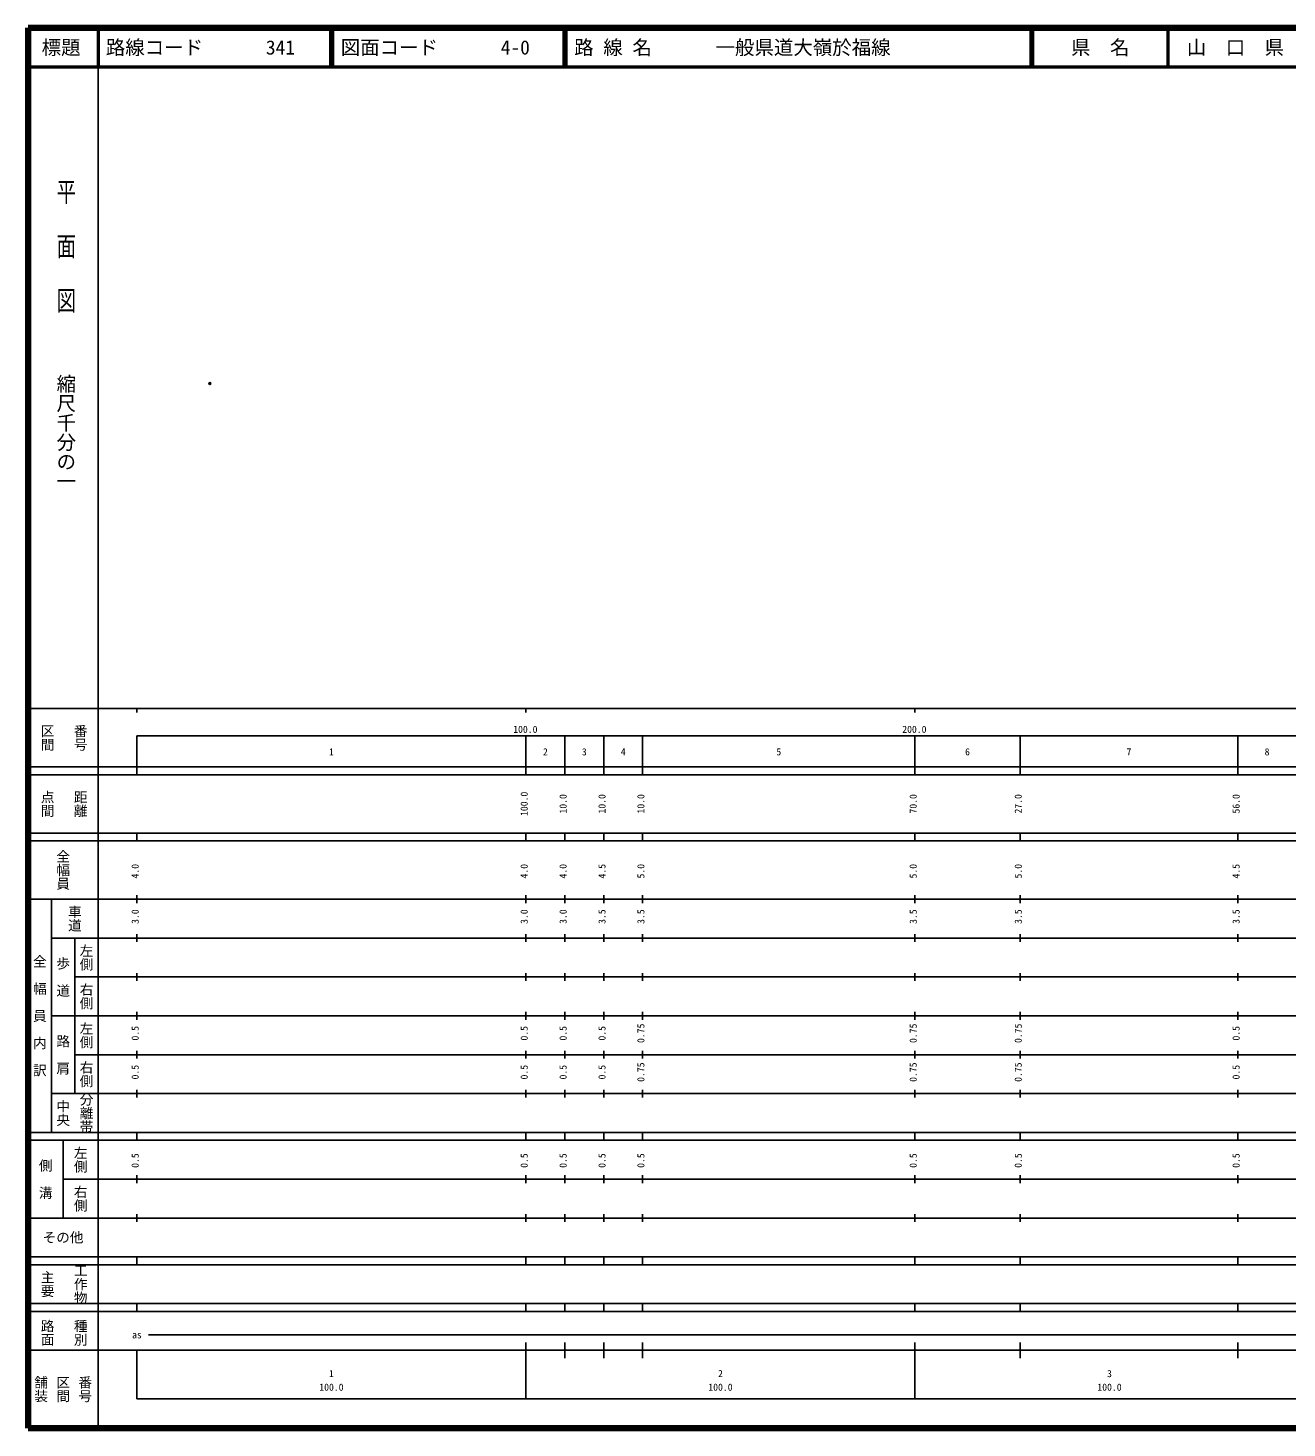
# Model space of a CAD drawing. Units: millimetres on the paper. Extents: x 40 to 680, y 20 to 380.
# Drawn here: x 40 to 363.6, y 20 to 380 of the extents above; entities that cross this region are included whole.
import ezdxf
from ezdxf.enums import TextEntityAlignment as Align

# ---------------------------------------------------------------- set-up
doc = ezdxf.new("R2010")
doc.units = ezdxf.units.MM
doc.header["$PDMODE"] = 32
doc.header["$PDSIZE"] = 0.5
doc.layers.add('M-OTRS', color=6, linetype='Continuous')
doc.layers.add('M-TTL-TXT', color=7, linetype='Continuous')
for name, color, linetype, lineweight in [('M-TTL', 2, 'Continuous', 140), ('M-TTL-BAND', 7, 'Continuous', 25), ('M-TTL-LINE', 7, 'Continuous', 50)]:
    doc.layers.add(name, color=color, linetype=linetype, lineweight=lineweight)
doc.styles.add('@ＭＳ ゴシック', font='')
doc.styles.add('ＭＳ ゴシック', font='')
doc.styles.get('@ＭＳ ゴシック').set_extended_font_data('@MS Gothic')
doc.styles.get('ＭＳ ゴシック').set_extended_font_data('MS Gothic')

msp = doc.modelspace()

# ---------------------------------------------------------------- linework, layer by layer
at = {"layer": 'M-OTRS'}
msp.add_point((86.774, 288.551), dxfattribs=at)
at = {"layer": 'M-TTL'}
for p, q in [((40, 380), (40, 20)), ((680, 380), (40, 380)), ((40, 20), (680, 20))]:
    msp.add_line(p, q, dxfattribs=at)
at = {"layer": 'M-TTL-BAND'}
for p, q in [((58, 370), (58, 20)), ((40, 205), (579, 205)), ((68, 205), (68, 204)), ((168, 205), (168, 204)), ((268, 205), (268, 204)), ((68, 198), (579, 198)), ((68, 198), (68, 188)), ((168, 188), (168, 198)), ((178, 188), (178, 198)), ((188, 188), (188, 198)), ((198, 188), (198, 198)), ((268, 188), (268, 198)), ((295, 188), (295, 198)), ((351, 188), (351, 198)), ((40, 190), (579, 190)), ((40, 188), (579, 188)), ((40, 173), (579, 173)), ((68, 171), (68, 173)), ((168, 171), (168, 173)), ((178, 171), (178, 173)), ((188, 171), (188, 173)), ((198, 171), (198, 173)), ((268, 171), (268, 173)), ((295, 171), (295, 173)), ((351, 171), (351, 173)), ((40, 171), (579, 171)), ((40, 156), (579, 156)), ((46, 96), (46, 156)), ((68, 155), (68, 157)), ((168, 155), (168, 157)), ((178, 155), (178, 157)), ((188, 155), (188, 157)), ((198, 155), (198, 157)), ((268, 155), (268, 157)), ((295, 155), (295, 157)), ((351, 155), (351, 157)), ((46, 146), (579, 146)), ((52, 146), (52, 106)), ((68, 145), (68, 147)), ((168, 145), (168, 147)), ((178, 145), (178, 147)), ((188, 145), (188, 147)), ((198, 145), (198, 147)), ((268, 145), (268, 147)), ((295, 145), (295, 147)), ((351, 145), (351, 147)), ((68, 135), (68, 137)), ((168, 135), (168, 137)), ((178, 135), (178, 137)), ((188, 135), (188, 137)), ((198, 135), (198, 137)), ((268, 135), (268, 137)), ((295, 135), (295, 137)), ((351, 135), (351, 137)), ((52, 136), (579, 136)), ((46, 126), (579, 126)), ((68, 125), (68, 127)), ((168, 125), (168, 127)), ((178, 125), (178, 127)), ((188, 125), (188, 127)), ((198, 125), (198, 127)), ((268, 125), (268, 127)), ((295, 125), (295, 127)), ((351, 125), (351, 127)), ((52, 116), (579, 116)), ((68, 115), (68, 117)), ((168, 115), (168, 117)), ((178, 115), (178, 117)), ((188, 115), (188, 117)), ((198, 115), (198, 117)), ((268, 115), (268, 117)), ((295, 115), (295, 117)), ((351, 115), (351, 117)), ((46, 106), (579, 106)), ((68, 105), (68, 107)), ((168, 105), (168, 107)), ((178, 105), (178, 107)), ((188, 105), (188, 107)), ((198, 105), (198, 107)), ((268, 105), (268, 107)), ((295, 105), (295, 107)), ((351, 105), (351, 107)), ((40, 96), (579, 96)), ((40, 94), (579, 94)), ((49, 94), (49, 74)), ((68, 94), (68, 96)), ((168, 94), (168, 96)), ((178, 94), (178, 96)), ((188, 94), (188, 96)), ((198, 94), (198, 96)), ((268, 94), (268, 96)), ((295, 94), (295, 96)), ((351, 94), (351, 96)), ((49, 84), (579, 84)), ((68, 83), (68, 85)), ((168, 83), (168, 85)), ((178, 83), (178, 85)), ((188, 83), (188, 85)), ((198, 83), (198, 85)), ((268, 83), (268, 85)), ((295, 83), (295, 85)), ((351, 83), (351, 85)), ((40, 74), (579, 74)), ((68, 73), (68, 75)), ((168, 73), (168, 75)), ((178, 73), (178, 75)), ((188, 73), (188, 75)), ((198, 73), (198, 75)), ((268, 73), (268, 75)), ((295, 73), (295, 75)), ((351, 73), (351, 75)), ((40, 64), (579, 64)), ((40, 62), (579, 62)), ((68, 62), (68, 64)), ((168, 62), (168, 64)), ((178, 62), (178, 64)), ((188, 62), (188, 64)), ((198, 62), (198, 64)), ((268, 62), (268, 64)), ((295, 62), (295, 64)), ((351, 62), (351, 64)), ((40, 52), (579, 52)), ((68, 50), (68, 52)), ((168, 50), (168, 52)), ((178, 50), (178, 52)), ((188, 50), (188, 52)), ((198, 50), (198, 52)), ((268, 50), (268, 52)), ((295, 50), (295, 52)), ((351, 50), (351, 52)), ((40, 50), (579, 50)), ((71, 44), (565, 44)), ((40, 40), (579, 40)), ((68, 40), (68, 27.5)), ((168, 27.5), (168, 42)), ((178, 38), (178, 42)), ((188, 38), (188, 42)), ((198, 38), (198, 42)), ((268, 27.5), (268, 42)), ((295, 38), (295, 42)), ((351, 38), (351, 42)), ((68, 27.5), (579, 27.5))]:
    msp.add_line(p, q, dxfattribs=at)
at = {"layer": 'M-TTL-LINE'}
for p, q in [((58, 380), (58, 370)), ((117.75, 380), (117.75, 370)), ((118.25, 380), (118.25, 370)), ((177.75, 380), (177.75, 370)), ((178.25, 380), (178.25, 370)), ((297.75, 380), (297.75, 370)), ((298.25, 380), (298.25, 370)), ((333, 380), (333, 370)), ((40, 370), (680, 370))]:
    msp.add_line(p, q, dxfattribs=at)

# ---------------------------------------------------------------- texts
at = {"layer": 'M-TTL-BAND', "style": '@ＭＳ ゴシック', "width": 1.4}
msp.add_text('平  面  図', height=3.666, rotation=270, dxfattribs=at).set_placement((49.777, 306.475), align=Align.MIDDLE_RIGHT)
at = {"layer": 'M-TTL-BAND', "style": '@ＭＳ ゴシック'}
msp.add_text('縮尺千分の一', height=3.666, rotation=270, dxfattribs=at).set_placement((49.777, 261.03), align=Align.MIDDLE_RIGHT)
for s, p in [('区間', (45, 197.5)), ('番号', (53.5, 197.5)), ('点間', (45, 180.5)), ('距離', (53.5, 180.5)), ('全幅員', (49, 163.5)), ('車道', (52, 151)), ('左側', (55, 141)), ('全\u3000幅\u3000員\u3000内\u3000訳', (43, 126)), ('歩\u3000道', (49, 136)), ('右側', (55, 131)), ('左側', (55, 121)), ('路\u3000肩', (49, 116)), ('右側', (55, 111)), ('分離帯', (55, 101)), ('中央', (49, 101)), ('左側', (53.5, 89)), ('側\u3000溝', (44.5, 84)), ('右側', (53.5, 79)), ('工作物', (53.5, 57)), ('主要', (45, 57)), ('路面', (45, 44.5)), ('種別', (53.5, 44.5)), ('舗装', (43.333, 30)), ('区間', (49, 30)), ('番号', (54.667, 30))]:
    msp.add_text(s, height=2.566, rotation=270, dxfattribs=at).set_placement(p, align=Align.MIDDLE_CENTER)
at = {"layer": 'M-TTL-BAND', "style": 'ＭＳ ゴシック'}
for s, p in [('100.0', (167.844, 198.195)), ('200.0', (267.844, 198.195)), ('1', (118, 192.405)), ('2', (173, 192.405)), ('3', (183, 192.405)), ('4', (193, 192.405)), ('5', (233, 192.405)), ('6', (281.5, 192.405)), ('7', (323, 192.405)), ('8', (358.5, 192.405)), ('as', (68, 42.5)), ('1', (118, 32.523)), ('2', (218, 32.523)), ('3', (318, 32.523)), ('100.0', (118, 29.033)), ('100.0', (218, 29.033)), ('100.0', (318, 29.033))]:
    msp.add_text(s, height=1.833, dxfattribs=at).set_placement(p, align=Align.BOTTOM_CENTER)
for s, p in [('100.0', (169, 180.5)), ('10.0', (179, 180.5)), ('10.0', (189, 180.5)), ('10.0', (199, 180.5)), ('70.0', (269, 180.5)), ('27.0', (296, 180.5)), ('56.0', (352, 180.5)), ('4.0', (69, 163.174)), ('4.0', (169, 163.174)), ('4.0', (179, 163.174)), ('4.5', (189, 163.174)), ('5.0', (199, 163.174)), ('5.0', (269, 163.174)), ('5.0', (296, 163.174)), ('4.5', (352, 163.174)), ('3.0', (69, 151.5)), ('3.0', (169, 151.5)), ('3.0', (179, 151.5)), ('3.5', (189, 151.5)), ('3.5', (199, 151.5)), ('3.5', (269, 151.5)), ('3.5', (296, 151.5)), ('3.5', (352, 151.5)), ('0.5', (69, 121.5)), ('0.5', (169, 121.5)), ('0.5', (179, 121.5)), ('0.5', (189, 121.5)), ('0.75', (199, 121.5)), ('0.75', (269, 121.5)), ('0.75', (296, 121.5)), ('0.5', (352, 121.5)), ('0.5', (69, 111.5)), ('0.5', (169, 111.5)), ('0.5', (179, 111.5)), ('0.5', (189, 111.5)), ('0.75', (199, 111.5)), ('0.75', (269, 111.5)), ('0.75', (296, 111.5)), ('0.5', (352, 111.5)), ('0.5', (69, 88.764)), ('0.5', (169, 88.764)), ('0.5', (179, 88.764)), ('0.5', (189, 88.764)), ('0.5', (199, 88.764)), ('0.5', (269, 88.764)), ('0.5', (296, 88.764)), ('0.5', (352, 88.764))]:
    msp.add_text(s, height=1.833, rotation=90, dxfattribs=at).set_placement(p, align=Align.BOTTOM_CENTER)
msp.add_text('その他', height=2.566, dxfattribs=at).set_placement((49, 69), align=Align.MIDDLE_CENTER)
at = {"layer": 'M-TTL-TXT', "style": 'ＭＳ ゴシック'}
for s, p in [('標題', (48.5, 375)), ('県\u3000名', (315.625, 375)), ('山\u3000口\u3000県', (350.375, 375))]:
    msp.add_text(s, height=3.666, dxfattribs=at).set_placement(p, align=Align.MIDDLE_CENTER)
for s, p in [('路線コード', (60, 375)), ('341', (101.142, 375)), ('図面コード', (120.38, 375)), ('4-0', (161.521, 375)), ('路 線 名', (180.38, 375)), ('一般県道大嶺於福線', (216.734, 375))]:
    msp.add_text(s, height=3.666, dxfattribs=at).set_placement(p, align=Align.MIDDLE_LEFT)

doc.saveas('drawing.dxf')
